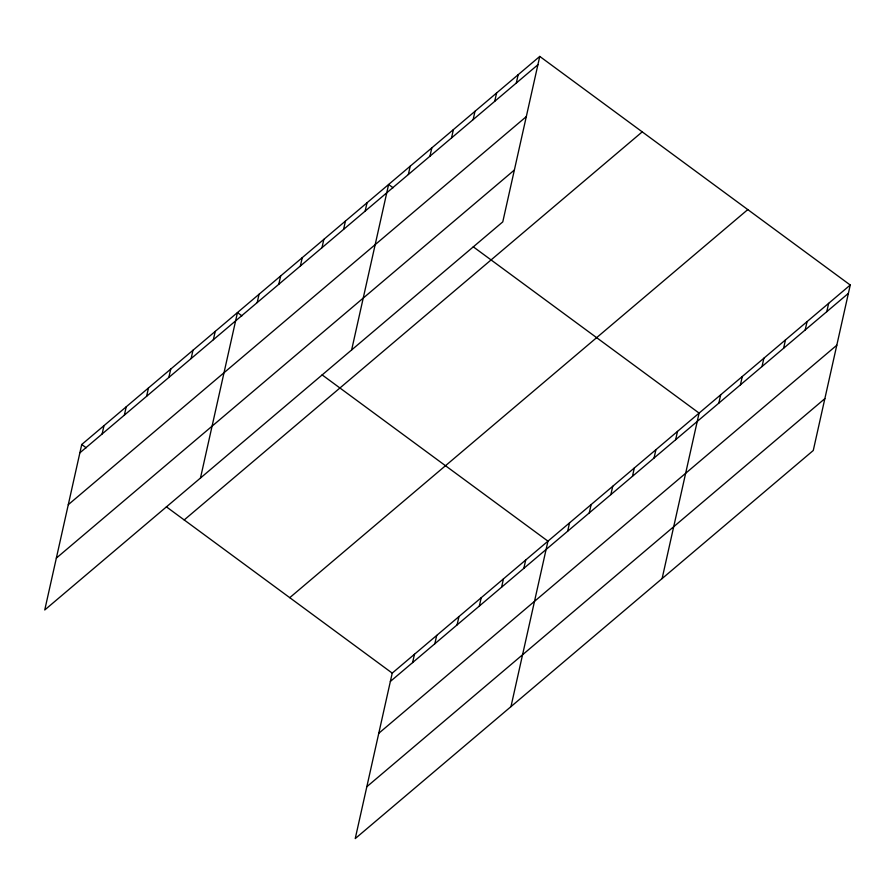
<?xml version="1.0" encoding="UTF-8"?>
<svg xmlns="http://www.w3.org/2000/svg" width="895" height="895" viewBox="0 0 895 895"><rect width="100%" height="100%" fill="white"/><g stroke="black" fill="none" stroke-linecap="round" stroke-linejoin="round"><path stroke-width="1.34" d="M539.763 56.419L81.736 444.502L44.75 609.965L502.777 221.882L539.763 56.419L850.25 285.035L813.264 450.498L355.237 838.581L392.223 673.118L850.25 285.035M102.119 433.974L103.988 425.651M124.371 415.123L126.229 406.8M146.612 396.272L148.48 387.949M168.864 377.421L170.721 369.098M191.116 358.571L192.973 350.247M213.357 339.731L215.225 331.396M200.48 478.019L237.466 312.556L241.918 315.834M257.201 302.577L259.058 294.254M278.792 284.286L280.65 275.962M300.384 265.994L302.242 257.67M321.976 247.691L323.845 239.368M343.568 229.4L345.436 221.076M365.16 211.108L367.028 202.785M351.634 349.956L388.62 184.482L393.073 187.76M408.355 174.514L410.212 166.19M429.947 156.222L431.804 147.899M451.539 137.931L453.396 129.596M473.131 119.628L474.988 111.304M494.722 101.336L496.58 93.013M516.314 83.045L518.171 74.71M412.606 662.591L414.463 654.267M434.847 643.74L436.715 635.416M457.099 624.889L458.956 616.565M479.351 606.038L481.208 597.715M501.592 587.187L503.449 578.864M523.843 568.347L525.701 560.013M510.967 706.636L547.953 541.162L322.111 374.871M567.676 531.194L569.544 522.87M589.279 512.902L591.136 504.579M610.871 494.611L612.728 486.276M632.463 476.308L634.32 467.984M654.055 458.016L655.912 449.693M675.647 439.725L677.504 431.401M662.11 578.573L699.096 413.098L473.254 246.807M718.83 403.13L720.688 394.807M740.422 384.839L742.291 376.515M762.014 366.536L763.882 358.213M783.606 348.244L785.474 339.921M805.198 329.953L807.066 321.629M826.801 311.65L828.658 303.327M79.879 452.825L537.906 64.742M68.288 504.679L526.316 116.596M56.34 558.111L514.379 170.028M184.191 519.939L642.23 131.867M289.756 597.67L747.795 209.587M390.354 681.442L848.393 293.359M378.764 733.296L836.803 345.213M366.827 786.727L824.854 398.644M81.736 444.502L86.189 447.78M166.38 506.816L392.223 673.118"/></g></svg>
